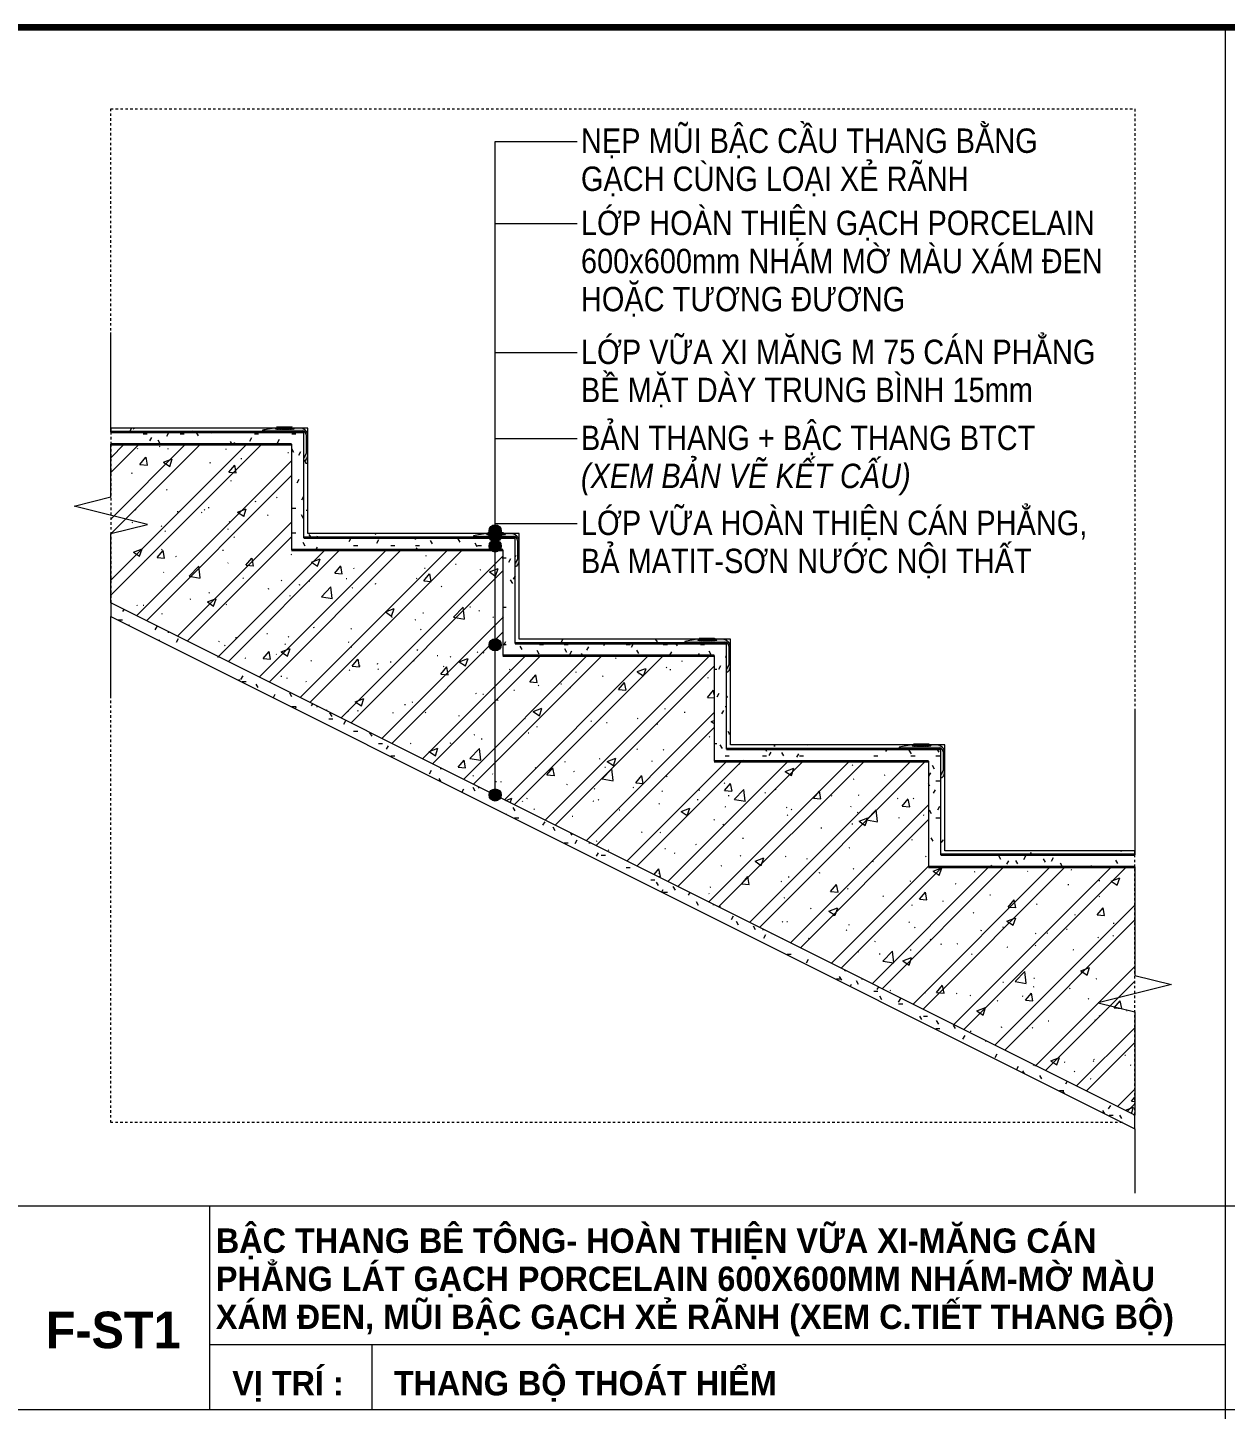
# Model space of a CAD drawing. Header units: millimetres. Extents: x 2839 to 13349, y 2387 to 11762.
# Drawn here: x 5214 to 6688, y 9087 to 10787 of the extents above; entities that cross this region are included whole.
import ezdxf

# ---------------------------------------------------------------- set-up
doc = ezdxf.new("R2010")
doc.units = ezdxf.units.MM
doc.linetypes.add('Dash', pattern=[6, 3, -3])
for name, color, linetype, lineweight in [('A-DETL', 90, 'Continuous', 18), ('A-DETL-GENF-1', 7, 'Continuous', 18), ('A-DETL-GENF-2', 9, 'Continuous', 18), ('A-DETL-GENF-4', 8, 'Continuous', 18), ('A-DETL-MEDM', 33, 'Continuous', 35), ('A-DETL-THIN', 151, 'Continuous', 18), ('A-DETL-WIDE', 214, 'Continuous', 100), ('A-FLOR-OVHD', 1, 'Dash', 18), ('G-ANNO-TEXT-1', 7, 'Continuous', 9), ('G-ANNO-TEXT-2', 250, 'Continuous', 9)]:
    doc.layers.add(name, color=color, linetype=linetype, lineweight=lineweight)
doc.styles.add('Arial_3', font='arial_0.ttf', dxfattribs={"width": 0.85, "height": 30})
doc.styles.add('Arial_B_1', font='arialbd_0.ttf', dxfattribs={"width": 0.95, "height": 45})
doc.styles.add('Arial_B_2', font='arialbd_0.ttf', dxfattribs={"width": 0.95, "height": 30})
pattern_1 = [(0, (37.093, 0), (60.96, 15.24), [5.029, -40.691, 5.029, -40.691, -243.84]), (0, (37.093, 0), (60.96, 15.24), [-91.44, 5.029, -86.411, 5.029, -40.691, -106.68]), (0, (37.093, 0), (60.96, 15.24), [-228.6, 5.029, -25.451, 5.029, -71.171]), (120, (59.953, 7.62), (-43.678227, 45.172909), [5.029, -40.691, 5.029, -40.691, -243.84]), (120, (59.953, 7.62), (-43.678227, 45.172909), [-91.44, 5.029, -86.411, 5.029, -40.691, -106.68]), (120, (59.953, 7.62), (-43.678227, 45.172909), [-228.6, 5.029, -25.451, 5.029, -71.171]), (240, (67.573, 38.1), (-17.281773, -60.412909), [5.029, -40.691, 5.029, -40.691, -243.84]), (240, (67.573, 38.1), (-17.281773, -60.412909), [-91.44, 5.029, -86.411, 5.029, -40.691, -106.68]), (240, (67.573, 38.1), (-17.281773, -60.412909), [-228.6, 5.029, -25.451, 5.029, -71.171])]

msp = doc.modelspace()

# ---------------------------------------------------------------- hatches: boundary and pattern name
at = {"layer": 'A-DETL-GENF-1'}
h = msp.add_hatch(dxfattribs=at)
h.set_pattern_fill('FP_17', color=256, style=0, pattern_type=2)
h.set_pattern_definition([(0, (2773.336, 9237.916), (81.28, 20.32), [3.353, -57.607, 3.353, -57.607, -325.12]), (0, (2773.336, 9237.916), (81.28, 20.32), [-121.92, 0, -325.12]), (0, (2773.336, 9237.916), (81.28, 20.32), [0, -121.92, 3.353, -118.567, -203.2]), (0, (2773.336, 9237.916), (81.28, 20.32), [-243.84, 3.353, -57.607, 0, -142.24]), (0, (2773.336, 9237.916), (81.28, 20.32), [0, -304.8, 3.353, -37.287, -101.6]), (0, (2773.336, 9237.916), (81.28, 20.32), [-345.44, 3.353, -98.247]), (120, (2803.816, 9248.076), (-58.23764, 60.23054), [3.353, -57.607, 3.353, -57.607, -325.12]), (120, (2803.816, 9248.076), (-58.23764, 60.23054), [-121.92, 0, -325.12]), (120, (2803.816, 9248.076), (-58.23764, 60.23054), [0, -121.92, 3.353, -118.567, -203.2]), (120, (2803.816, 9248.076), (-58.23764, 60.23054), [-243.84, 3.353, -57.607, 0, -142.24]), (120, (2803.816, 9248.076), (-58.23764, 60.23054), [0, -304.8, 3.353, -37.287, -101.6]), (120, (2803.816, 9248.076), (-58.23764, 60.23054), [-345.44, 3.353, -98.247]), (240, (2813.976, 9288.716), (-23.04236, -80.55054), [3.353, -57.607, 3.353, -57.607, -325.12]), (240, (2813.976, 9288.716), (-23.04236, -80.55054), [-121.92, 0, -325.12]), (240, (2813.976, 9288.716), (-23.04236, -80.55054), [0, -121.92, 3.353, -118.567, -203.2]), (240, (2813.976, 9288.716), (-23.04236, -80.55054), [-243.84, 3.353, -57.607, 0, -142.24]), (240, (2813.976, 9288.716), (-23.04236, -80.55054), [0, -304.8, 3.353, -37.287, -101.6]), (240, (2813.976, 9288.716), (-23.04236, -80.55054), [-345.44, 3.353, -98.247])])
h.paths.add_polyline_path([(6576.2, 9769.2), (6576.2, 9774.2), (6342.4, 9774.2), (6342.4, 9871.5), (6342.2, 9869.5), (6341.6, 9867.5), (6340.6, 9865.8), (6339.3, 9864.3), (6337.4, 9864.3), (6337.4, 9769.2), (6446.8, 9769.2)])
h.paths.add_polyline_path([(6337.4, 9867.8), (6340.4, 9873), (6340.2, 9897), (6339.3, 9898.8), (6338.9, 9899.3), (6337.4, 9900.3), (6336.7, 9900.6), (6335, 9900.8), (6286.4, 9900.8), (6286.4, 9901.8), (6300.9, 9904.3), (6078.7, 9904.3), (6078.7, 10001.5), (6078.5, 9999.5), (6077.9, 9997.5), (6076.9, 9995.8), (6075.6, 9994.3), (6073.7, 9994.3), (6073.7, 9899.3), (6337.4, 9899.3), (6337.4, 9869.5)])
h.paths.add_polyline_path([(6342.4, 9894.3), (6342.4, 9904.3), (6332.4, 9904.3), (6335.4, 9903.7), (6337.9, 9902.5), (6339.5, 9901.3), (6341.1, 9899.3), (6342.1, 9896.8), (6342.2, 9895.8)])
h.paths.add_polyline_path([(6302.4, 9902.8), (6325.4, 9902.8), (6323.9, 9904.3), (6303.9, 9904.3)])
h.paths.add_polyline_path([(6073.7, 9997.8), (6076.7, 10003), (6076.5, 10027), (6075.6, 10028.8), (6075.2, 10029.3), (6073.7, 10030.3), (6073, 10030.6), (6071.3, 10030.8), (6022.7, 10030.8), (6022.7, 10031.8), (6037.2, 10034.3), (5818.7, 10034.3), (5818.7, 10131.5), (5818.5, 10129.5), (5817.9, 10127.6), (5816.9, 10125.8), (5815.6, 10124.3), (5813.7, 10124.3), (5813.7, 10029.3), (6073.7, 10029.3), (6073.7, 9999.5)])
h.paths.add_polyline_path([(6078.7, 10024.3), (6078.7, 10034.3), (6068.7, 10034.3), (6071.7, 10033.7), (6074.2, 10032.5), (6075.8, 10031.3), (6077.4, 10029.3), (6078.4, 10026.8), (6078.5, 10025.8)])
h.paths.add_polyline_path([(6061.7, 10032.8), (6060.2, 10034.3), (6040.2, 10034.3), (6038.7, 10032.8), (6060.2, 10032.8)])
h.paths.add_polyline_path([(5813.7, 10127.8), (5816.7, 10133), (5816.5, 10157.1), (5815.6, 10158.8), (5815.2, 10159.3), (5813.7, 10160.3), (5813, 10160.6), (5811.3, 10160.8), (5762.7, 10160.8), (5762.7, 10161.8), (5777.2, 10164.3), (5558.7, 10164.3), (5558.7, 10261.5), (5558.5, 10259.5), (5557.9, 10257.6), (5556.9, 10255.8), (5555.6, 10254.3), (5553.7, 10254.3), (5553.7, 10159.3), (5813.7, 10159.3), (5813.7, 10129.5)])
h.paths.add_polyline_path([(5818.7, 10154.3), (5818.7, 10164.3), (5808.7, 10164.3), (5811.7, 10163.7), (5814.2, 10162.5), (5815.8, 10161.3), (5817.4, 10159.3), (5818.4, 10156.8), (5818.5, 10155.8)])
h.paths.add_polyline_path([(5780.2, 10162.8), (5801.7, 10162.8), (5800.2, 10164.3), (5780.2, 10164.3), (5778.7, 10162.8)])
h.paths.add_polyline_path([(5553.7, 10257.8), (5556.7, 10263), (5556.5, 10287.1), (5555.6, 10288.8), (5555.2, 10289.3), (5553.7, 10290.3), (5553, 10290.6), (5551.3, 10290.8), (5502.7, 10290.8), (5502.7, 10291.8), (5517.2, 10294.3), (5316.2, 10294.3), (5316.2, 10289.3), (5553.7, 10289.3), (5553.7, 10259.5)])
h.paths.add_polyline_path([(5558.7, 10284.3), (5558.7, 10294.3), (5548.7, 10294.3), (5551.7, 10293.8), (5554.2, 10292.5), (5555.8, 10291.3), (5557.4, 10289.3), (5558.4, 10286.8), (5558.5, 10285.8)])
h.paths.add_polyline_path([(5541.7, 10292.8), (5540.2, 10294.3), (5520.2, 10294.3), (5518.7, 10292.8), (5540.2, 10292.8)])
at = {"layer": 'A-DETL-GENF-2'}
h = msp.add_hatch(dxfattribs=at)
h.set_pattern_fill('FP_22', color=256, style=0, pattern_type=2)
h.set_pattern_definition(pattern_1)
h.paths.add_polyline_path([(6576.2, 9754.2), (6576.2, 9769.2), (6337.4, 9769.2), (6337.4, 9899.3), (6073.7, 9899.3), (6073.7, 10029.3), (5813.7, 10029.3), (5813.7, 10159.3), (5553.7, 10159.3), (5553.7, 10289.3), (5316.2, 10289.3), (5316.2, 10274.3), (5538.7, 10274.3), (5538.7, 10144.3), (5798.7, 10144.3), (5798.7, 10014.3), (6058.7, 10014.3), (6058.7, 9884.3), (6322.4, 9884.3), (6322.4, 9754.2), (6446.8, 9754.2)])
h = msp.add_hatch(dxfattribs=at)
h.set_pattern_fill('FP_22', color=256, style=0, pattern_type=2)
h.set_pattern_definition(pattern_1)
h.paths.add_polyline_path([(6576.2, 9754.2), (6576.2, 9769.2), (6337.4, 9769.2), (6337.4, 9899.3), (6073.7, 9899.3), (6073.7, 10029.3), (5813.7, 10029.3), (5813.7, 10159.3), (5553.7, 10159.3), (5553.7, 10289.3), (5316.2, 10289.3), (5316.2, 10274.3), (5538.7, 10274.3), (5538.7, 10144.3), (5798.7, 10144.3), (5798.7, 10014.3), (6058.7, 10014.3), (6058.7, 9884.3), (6322.4, 9884.3), (6322.4, 9754.2), (6446.8, 9754.2)])
h = msp.add_hatch(dxfattribs=at)
h.set_pattern_fill('FP_13', color=256, style=0, pattern_type=2)
h.set_pattern_definition([(50, (37.09, 0), (109.31026, -9.5638), [11.43, -125.73]), (355, (37.09, 0), (-21.1454, 114.6342), [9.144, -100.584]), (100.451, (46.2, -0.8), (88.1655, 105.0698), [9.714, -106.854]), (46.184, (37.1, 30.48), (162.6475, -25.2258), [17.145, -188.595]), (96.636, (50.65, 28.38), (142.4415, 148.4563), [14.571, -160.281]), (351.184, (37.1, 30.48), (142.4433, 148.4548), [13.716, -150.876]), (21, (52.33, 22.86), (90.9683, -61.35934), [11.43, -125.73]), (326, (52.33, 22.86), (37.0815, 110.5128), [9.144, -100.584]), (71.451, (59.91, 17.75), (128.0502, 49.1526), [9.714, -106.854]), (37.5, (37.093, 0), (1.85359, 50.73325), [1.006, -98.359, 1.006, -101.102, -100.965]), (37.5, (37.093, 0), (1.85359, 50.73325), [-201.473, 1.006, -99.959]), (7.5, (37.093, 0), (40.09228, 60.10833), [1.006, -57.211, 1.006, -96.073, -38.481]), (7.5, (37.093, 0), (40.09228, 60.10833), [-155.296, 1.006, -37.475]), (327.5, (3.11, 0), (81.35501, -3.43733), [1.006, -37.094, 1.006, -117.866, -157.734]), (327.5, (3.11, 0), (81.35501, -3.43733), [-156.972, 1.006, -156.728]), (317.5, (-12.13, 0), (88.87804, 15.25595), [1.006, -48.524, 1.006, -77.937, -112.014]), (317.5, (-12.13, 0), (88.87804, 15.25595), [-128.473, 1.006, -111.008]), (45, (37.093, 0), (-37.71708, 37.71708), []), (45, (37.093, 57.15), (-37.71708, 37.71708), [])])
h.paths.add_polyline_path([(6576.2, 9449), (6576.2, 9754.2), (6322.4, 9754.2), (6322.4, 9884.3), (6058.7, 9884.3), (6058.7, 10014.3), (5798.7, 10014.3), (5798.7, 10144.3), (5538.7, 10144.3), (5538.7, 10274.3), (5316.2, 10274.3), (5316.2, 10079), (6369.2, 9552.5)])
h = msp.add_hatch(dxfattribs=at)
h.set_pattern_fill('FP_22', color=256, style=0, pattern_type=2)
h.set_pattern_definition(pattern_1)
h.paths.add_polyline_path([(6576.2, 9432.2), (6576.2, 9449), (5316.2, 10079), (5316.2, 10062.2), (6335.6, 9552.5)])
h = msp.add_hatch(dxfattribs=at)
h.set_pattern_fill('FP_22', color=256, style=0, pattern_type=2)
h.set_pattern_definition(pattern_1)
h.paths.add_polyline_path([(6576.2, 9432.2), (6576.2, 9449), (5316.2, 10079), (5316.2, 10062.2), (6335.6, 9552.5)])
at = {"layer": 'A-DETL-GENF-4'}
h = msp.add_hatch(color=256, dxfattribs=at)
h.paths.add_polyline_path([(6337.4, 9864.3), (6339.3, 9864.3), (6340.6, 9865.8), (6341.6, 9867.5), (6342.2, 9869.5), (6342.4, 9871.5), (6342.4, 9894.3), (6342.1, 9896.8), (6341.1, 9899.3), (6339.5, 9901.3), (6337.4, 9902.9), (6335, 9903.9), (6332.4, 9904.3), (6323.9, 9904.3), (6325.4, 9902.8), (6302.4, 9902.8), (6303.9, 9904.3), (6300.9, 9904.3), (6286.4, 9901.8), (6286.4, 9900.8), (6336.7, 9900.6), (6337.9, 9900.1), (6338.9, 9899.3), (6339.7, 9898.3), (6340.2, 9897), (6340.4, 9895.8), (6340.4, 9873), (6337.4, 9867.8)])
h.paths.add_polyline_path([(6073.7, 9994.3), (6075.6, 9994.3), (6076.9, 9995.8), (6077.9, 9997.5), (6078.5, 9999.5), (6078.7, 10001.5), (6078.7, 10024.3), (6078.4, 10026.8), (6077.4, 10029.3), (6075.8, 10031.3), (6073.7, 10032.9), (6071.3, 10033.9), (6068.7, 10034.3), (6060.2, 10034.3), (6061.7, 10032.8), (6038.7, 10032.8), (6040.2, 10034.3), (6037.2, 10034.3), (6022.7, 10031.8), (6022.7, 10030.8), (6073, 10030.6), (6074.2, 10030.1), (6075.2, 10029.3), (6076, 10028.3), (6076.5, 10027), (6076.7, 10025.8), (6076.7, 10003), (6073.7, 9997.8)])
h.paths.add_polyline_path([(5815.6, 10124.3), (5816.9, 10125.8), (5817.9, 10127.6), (5818.5, 10129.5), (5818.7, 10131.5), (5818.7, 10154.3), (5818.4, 10156.8), (5817.4, 10159.3), (5815.8, 10161.3), (5813.7, 10162.9), (5811.3, 10163.9), (5808.7, 10164.3), (5800.2, 10164.3), (5801.7, 10162.8), (5778.7, 10162.8), (5780.2, 10164.3), (5777.2, 10164.3), (5762.7, 10161.8), (5762.7, 10160.8), (5813, 10160.6), (5814.2, 10160.1), (5815.2, 10159.3), (5816, 10158.3), (5816.5, 10157.1), (5816.7, 10155.8), (5816.7, 10133), (5813.7, 10127.8), (5813.7, 10124.3)])
h.paths.add_polyline_path([(5553.7, 10254.3), (5555.6, 10254.3), (5556.9, 10255.8), (5557.9, 10257.6), (5558.5, 10259.5), (5558.7, 10261.5), (5558.7, 10284.3), (5558.4, 10286.8), (5557.4, 10289.3), (5555.8, 10291.3), (5553.7, 10292.9), (5551.3, 10293.9), (5548.7, 10294.3), (5540.2, 10294.3), (5541.7, 10292.8), (5518.7, 10292.8), (5520.2, 10294.3), (5517.2, 10294.3), (5502.7, 10291.8), (5502.7, 10290.8), (5553, 10290.6), (5554.2, 10290.1), (5555.2, 10289.3), (5556, 10288.3), (5556.5, 10287.1), (5556.7, 10285.8), (5556.7, 10263), (5553.7, 10257.8)])
at = {"layer": 'G-ANNO-TEXT-2'}
h = msp.add_hatch(color=256, dxfattribs=at)
edge = h.paths.add_edge_path()
edge.add_arc((5789.2, 10167.8), 7.5, 0, 360)
h = msp.add_hatch(color=256, dxfattribs=at)
edge = h.paths.add_edge_path()
edge.add_arc((5789.2, 10161.6), 7.5, 0, 360)
h = msp.add_hatch(color=256, dxfattribs=at)
edge = h.paths.add_edge_path()
edge.add_arc((5789.2, 10149.1), 7.5, 0, 360)
h = msp.add_hatch(color=256, dxfattribs=at)
edge = h.paths.add_edge_path()
edge.add_arc((5789.2, 10027.6), 7.5, 0, 360)
h = msp.add_hatch(color=256, dxfattribs=at)
edge = h.paths.add_edge_path()
edge.add_arc((5789.2, 9842.8), 7.5, 0, 360)

# ---------------------------------------------------------------- linework, layer by layer
at = {"layer": 'A-DETL'}
for points in [[(5520.2, 10295.8), (5520.7, 10295.8), (5521.2, 10295.5), (5521.2, 10295.3)], [(5521.2, 10295.3), (5521.2, 10294.6), (5520.2, 10293.9), (5520.2, 10293.3)], [(5520.2, 10293.3), (5520.2, 10293), (5521.2, 10292.5), (5522.2, 10293), (5522.2, 10293.3)], [(5521.2, 10295.3), (5521.2, 10295.5), (5522.2, 10296), (5523.2, 10295.5), (5523.2, 10295.3)], [(5522.2, 10293.3), (5522.2, 10293.9), (5521.2, 10294.6), (5521.2, 10295.3)], [(5523.2, 10295.3), (5523.2, 10294.6), (5522.2, 10293.9), (5522.2, 10293.3)], [(5522.2, 10293.3), (5522.2, 10293), (5523.2, 10292.5), (5524.2, 10293), (5524.2, 10293.3)], [(5523.2, 10295.3), (5523.2, 10295.5), (5524.2, 10296), (5525.2, 10295.5), (5525.2, 10295.3)], [(5524.2, 10293.3), (5524.2, 10293.9), (5523.2, 10294.6), (5523.2, 10295.3)], [(5525.2, 10295.3), (5525.2, 10294.6), (5524.2, 10293.9), (5524.2, 10293.3)], [(5524.2, 10293.3), (5524.2, 10293), (5525.2, 10292.5), (5526.2, 10293), (5526.2, 10293.3)], [(5525.2, 10295.3), (5525.2, 10295.5), (5526.2, 10296), (5527.2, 10295.5), (5527.2, 10295.3)], [(5526.2, 10293.3), (5526.2, 10293.9), (5525.2, 10294.6), (5525.2, 10295.3)], [(5527.2, 10295.3), (5527.2, 10294.6), (5526.2, 10293.9), (5526.2, 10293.3)], [(5526.2, 10293.3), (5526.2, 10293), (5527.2, 10292.5), (5528.2, 10293), (5528.2, 10293.3)], [(5527.2, 10295.3), (5527.2, 10295.5), (5528.2, 10296), (5529.2, 10295.5), (5529.2, 10295.3)], [(5528.2, 10293.3), (5528.2, 10293.9), (5527.2, 10294.6), (5527.2, 10295.3)], [(5529.2, 10295.3), (5529.2, 10294.6), (5528.2, 10293.9), (5528.2, 10293.3)], [(5528.2, 10293.3), (5528.2, 10293), (5529.2, 10292.5), (5530.2, 10293), (5530.2, 10293.3)], [(5529.2, 10295.3), (5529.2, 10295.5), (5530.2, 10296), (5531.2, 10295.5), (5531.2, 10295.3)], [(5530.2, 10293.3), (5530.2, 10293.9), (5529.2, 10294.6), (5529.2, 10295.3)], [(5531.2, 10295.3), (5531.2, 10294.6), (5530.2, 10293.9), (5530.2, 10293.3)], [(5530.2, 10293.3), (5530.2, 10293), (5531.2, 10292.5), (5532.2, 10293), (5532.2, 10293.3)], [(5531.2, 10295.3), (5531.2, 10295.5), (5532.2, 10296), (5533.2, 10295.5), (5533.2, 10295.3)], [(5532.2, 10293.3), (5532.2, 10293.9), (5531.2, 10294.6), (5531.2, 10295.3)], [(5533.2, 10295.3), (5533.2, 10294.6), (5532.2, 10293.9), (5532.2, 10293.3)], [(5532.2, 10293.3), (5532.2, 10293), (5533.2, 10292.5), (5534.2, 10293), (5534.2, 10293.3)], [(5533.2, 10295.3), (5533.2, 10295.5), (5534.2, 10296), (5535.2, 10295.5), (5535.2, 10295.3)], [(5534.2, 10293.3), (5534.2, 10293.9), (5533.2, 10294.6), (5533.2, 10295.3)], [(5535.2, 10295.3), (5535.2, 10294.6), (5534.2, 10293.9), (5534.2, 10293.3)], [(5534.2, 10293.3), (5534.2, 10293), (5535.2, 10292.5), (5536.2, 10293), (5536.2, 10293.3)], [(5535.2, 10295.3), (5535.2, 10295.5), (5536.2, 10296), (5537.2, 10295.5), (5537.2, 10295.3)], [(5536.2, 10293.3), (5536.2, 10293.9), (5535.2, 10294.6), (5535.2, 10295.3)], [(5537.2, 10295.3), (5537.2, 10294.6), (5536.2, 10293.9), (5536.2, 10293.3)], [(5536.2, 10293.3), (5536.2, 10293), (5537.2, 10292.5), (5538.2, 10293), (5538.2, 10293.3)], [(5537.2, 10295.3), (5537.2, 10295.5), (5538.2, 10296), (5539.2, 10295.5), (5539.2, 10295.3)], [(5538.2, 10293.3), (5538.2, 10293.9), (5537.2, 10294.6), (5537.2, 10295.3)], [(5539.2, 10295.3), (5539.2, 10294.6), (5538.2, 10293.9), (5538.2, 10293.3)], [(5538.2, 10293.3), (5538.2, 10293), (5538.7, 10292.8), (5539.2, 10292.8)], [(5780.2, 10165.8), (5780.7, 10165.8), (5781.2, 10165.5), (5781.2, 10165.3)], [(5781.2, 10165.3), (5781.2, 10164.6), (5780.2, 10163.9), (5780.2, 10163.3)], [(5780.2, 10163.3), (5780.2, 10163), (5781.2, 10162.5), (5782.2, 10163), (5782.2, 10163.3)], [(5781.2, 10165.3), (5781.2, 10165.5), (5782.2, 10166), (5783.2, 10165.5), (5783.2, 10165.3)], [(5782.2, 10163.3), (5782.2, 10163.9), (5781.2, 10164.6), (5781.2, 10165.3)], [(5783.2, 10165.3), (5783.2, 10164.6), (5782.2, 10163.9), (5782.2, 10163.3)], [(5782.2, 10163.3), (5782.2, 10163), (5783.2, 10162.5), (5784.2, 10163), (5784.2, 10163.3)], [(5783.2, 10165.3), (5783.2, 10165.5), (5784.2, 10166), (5785.2, 10165.5), (5785.2, 10165.3)], [(5784.2, 10163.3), (5784.2, 10163.9), (5783.2, 10164.6), (5783.2, 10165.3)], [(5785.2, 10165.3), (5785.2, 10164.6), (5784.2, 10163.9), (5784.2, 10163.3)], [(5784.2, 10163.3), (5784.2, 10163), (5785.2, 10162.5), (5786.2, 10163), (5786.2, 10163.3)], [(5785.2, 10165.3), (5785.2, 10165.5), (5786.2, 10166), (5787.2, 10165.5), (5787.2, 10165.3)], [(5786.2, 10163.3), (5786.2, 10163.9), (5785.2, 10164.6), (5785.2, 10165.3)], [(5787.2, 10165.3), (5787.2, 10164.6), (5786.2, 10163.9), (5786.2, 10163.3)], [(5786.2, 10163.3), (5786.2, 10163), (5787.2, 10162.5), (5788.2, 10163), (5788.2, 10163.3)], [(5787.2, 10165.3), (5787.2, 10165.5), (5788.2, 10166), (5789.2, 10165.5), (5789.2, 10165.3)], [(5788.2, 10163.3), (5788.2, 10163.9), (5787.2, 10164.6), (5787.2, 10165.3)], [(5789.2, 10165.3), (5789.2, 10164.6), (5788.2, 10163.9), (5788.2, 10163.3)], [(5788.2, 10163.3), (5788.2, 10163), (5789.2, 10162.5), (5790.2, 10163), (5790.2, 10163.3)], [(5789.2, 10165.3), (5789.2, 10165.5), (5790.2, 10166), (5791.2, 10165.5), (5791.2, 10165.3)], [(5790.2, 10163.3), (5790.2, 10163.9), (5789.2, 10164.6), (5789.2, 10165.3)], [(5791.2, 10165.3), (5791.2, 10164.6), (5790.2, 10163.9), (5790.2, 10163.3)], [(5790.2, 10163.3), (5790.2, 10163), (5791.2, 10162.5), (5792.2, 10163), (5792.2, 10163.3)], [(5791.2, 10165.3), (5791.2, 10165.5), (5792.2, 10166), (5793.2, 10165.5), (5793.2, 10165.3)], [(5792.2, 10163.3), (5792.2, 10163.9), (5791.2, 10164.6), (5791.2, 10165.3)], [(5793.2, 10165.3), (5793.2, 10164.6), (5792.2, 10163.9), (5792.2, 10163.3)], [(5792.2, 10163.3), (5792.2, 10163), (5793.2, 10162.5), (5794.2, 10163), (5794.2, 10163.3)], [(5793.2, 10165.3), (5793.2, 10165.5), (5794.2, 10166), (5795.2, 10165.5), (5795.2, 10165.3)], [(5794.2, 10163.3), (5794.2, 10163.9), (5793.2, 10164.6), (5793.2, 10165.3)], [(5795.2, 10165.3), (5795.2, 10164.6), (5794.2, 10163.9), (5794.2, 10163.3)], [(5794.2, 10163.3), (5794.2, 10163), (5795.2, 10162.5), (5796.2, 10163), (5796.2, 10163.3)], [(5795.2, 10165.3), (5795.2, 10165.5), (5796.2, 10166), (5797.2, 10165.5), (5797.2, 10165.3)], [(5796.2, 10163.3), (5796.2, 10163.9), (5795.2, 10164.6), (5795.2, 10165.3)], [(5797.2, 10165.3), (5797.2, 10164.6), (5796.2, 10163.9), (5796.2, 10163.3)], [(5796.2, 10163.3), (5796.2, 10163), (5797.2, 10162.5), (5798.2, 10163), (5798.2, 10163.3)], [(5797.2, 10165.3), (5797.2, 10165.5), (5798.2, 10166), (5799.2, 10165.5), (5799.2, 10165.3)], [(5798.2, 10163.3), (5798.2, 10163.9), (5797.2, 10164.6), (5797.2, 10165.3)], [(5799.2, 10165.3), (5799.2, 10164.6), (5798.2, 10163.9), (5798.2, 10163.3)], [(5798.2, 10163.3), (5798.2, 10163), (5798.7, 10162.8), (5799.2, 10162.8)], [(6040.2, 10035.8), (6040.7, 10035.8), (6041.2, 10035.5), (6041.2, 10035.3)], [(6041.2, 10035.3), (6041.2, 10034.6), (6040.2, 10033.9), (6040.2, 10033.3)], [(6040.2, 10033.3), (6040.2, 10033), (6041.2, 10032.5), (6042.2, 10033), (6042.2, 10033.3)], [(6041.2, 10035.3), (6041.2, 10035.5), (6042.2, 10036), (6043.2, 10035.5), (6043.2, 10035.3)], [(6042.2, 10033.3), (6042.2, 10033.9), (6041.2, 10034.6), (6041.2, 10035.3)], [(6043.2, 10035.3), (6043.2, 10034.6), (6042.2, 10033.9), (6042.2, 10033.3)], [(6042.2, 10033.3), (6042.2, 10033), (6043.2, 10032.5), (6044.2, 10033), (6044.2, 10033.3)], [(6043.2, 10035.3), (6043.2, 10035.5), (6044.2, 10036), (6045.2, 10035.5), (6045.2, 10035.3)], [(6044.2, 10033.3), (6044.2, 10033.9), (6043.2, 10034.6), (6043.2, 10035.3)], [(6045.2, 10035.3), (6045.2, 10034.6), (6044.2, 10033.9), (6044.2, 10033.3)], [(6044.2, 10033.3), (6044.2, 10033), (6045.2, 10032.5), (6046.2, 10033), (6046.2, 10033.3)], [(6045.2, 10035.3), (6045.2, 10035.5), (6046.2, 10036), (6047.2, 10035.5), (6047.2, 10035.3)], [(6046.2, 10033.3), (6046.2, 10033.9), (6045.2, 10034.6), (6045.2, 10035.3)], [(6047.2, 10035.3), (6047.2, 10034.6), (6046.2, 10033.9), (6046.2, 10033.3)], [(6046.2, 10033.3), (6046.2, 10033), (6047.2, 10032.5), (6048.2, 10033), (6048.2, 10033.3)], [(6047.2, 10035.3), (6047.2, 10035.5), (6048.2, 10036), (6049.2, 10035.5), (6049.2, 10035.3)], [(6048.2, 10033.3), (6048.2, 10033.9), (6047.2, 10034.6), (6047.2, 10035.3)], [(6049.2, 10035.3), (6049.2, 10034.6), (6048.2, 10033.9), (6048.2, 10033.3)], [(6048.2, 10033.3), (6048.2, 10033), (6049.2, 10032.5), (6050.2, 10033), (6050.2, 10033.3)], [(6049.2, 10035.3), (6049.2, 10035.5), (6050.2, 10036), (6051.2, 10035.5), (6051.2, 10035.3)], [(6050.2, 10033.3), (6050.2, 10033.9), (6049.2, 10034.6), (6049.2, 10035.3)], [(6051.2, 10035.3), (6051.2, 10034.6), (6050.2, 10033.9), (6050.2, 10033.3)], [(6050.2, 10033.3), (6050.2, 10033), (6051.2, 10032.5), (6052.2, 10033), (6052.2, 10033.3)], [(6051.2, 10035.3), (6051.2, 10035.5), (6052.2, 10036), (6053.2, 10035.5), (6053.2, 10035.3)], [(6052.2, 10033.3), (6052.2, 10033.9), (6051.2, 10034.6), (6051.2, 10035.3)], [(6053.2, 10035.3), (6053.2, 10034.6), (6052.2, 10033.9), (6052.2, 10033.3)], [(6052.2, 10033.3), (6052.2, 10033), (6053.2, 10032.5), (6054.2, 10033), (6054.2, 10033.3)], [(6053.2, 10035.3), (6053.2, 10035.5), (6054.2, 10036), (6055.2, 10035.5), (6055.2, 10035.3)], [(6054.2, 10033.3), (6054.2, 10033.9), (6053.2, 10034.6), (6053.2, 10035.3)], [(6055.2, 10035.3), (6055.2, 10034.6), (6054.2, 10033.9), (6054.2, 10033.3)], [(6054.2, 10033.3), (6054.2, 10033), (6055.2, 10032.5), (6056.2, 10033), (6056.2, 10033.3)], [(6055.2, 10035.3), (6055.2, 10035.5), (6056.2, 10036), (6057.2, 10035.5), (6057.2, 10035.3)], [(6056.2, 10033.3), (6056.2, 10033.9), (6055.2, 10034.6), (6055.2, 10035.3)], [(6057.2, 10035.3), (6057.2, 10034.6), (6056.2, 10033.9), (6056.2, 10033.3)], [(6056.2, 10033.3), (6056.2, 10033), (6057.2, 10032.5), (6058.2, 10033), (6058.2, 10033.3)], [(6057.2, 10035.3), (6057.2, 10035.5), (6058.2, 10036), (6059.2, 10035.5), (6059.2, 10035.3)], [(6058.2, 10033.3), (6058.2, 10033.9), (6057.2, 10034.6), (6057.2, 10035.3)], [(6059.2, 10035.3), (6059.2, 10034.6), (6058.2, 10033.9), (6058.2, 10033.3)], [(6058.2, 10033.3), (6058.2, 10033), (6058.7, 10032.8), (6059.2, 10032.8)], [(6303.9, 9905.8), (6304.4, 9905.8), (6304.9, 9905.5), (6304.9, 9905.3)], [(6304.9, 9905.3), (6304.9, 9904.6), (6303.9, 9903.9), (6303.9, 9903.3)], [(6303.9, 9903.3), (6303.9, 9903), (6304.9, 9902.5), (6305.9, 9903), (6305.9, 9903.3)], [(6304.9, 9905.3), (6304.9, 9905.5), (6305.9, 9906), (6306.9, 9905.5), (6306.9, 9905.3)], [(6305.9, 9903.3), (6305.9, 9903.9), (6304.9, 9904.6), (6304.9, 9905.3)], [(6306.9, 9905.3), (6306.9, 9904.6), (6305.9, 9903.9), (6305.9, 9903.3)], [(6305.9, 9903.3), (6305.9, 9903), (6306.9, 9902.5), (6307.9, 9903), (6307.9, 9903.3)], [(6306.9, 9905.3), (6306.9, 9905.5), (6307.9, 9906), (6308.9, 9905.5), (6308.9, 9905.3)], [(6307.9, 9903.3), (6307.9, 9903.9), (6306.9, 9904.6), (6306.9, 9905.3)], [(6308.9, 9905.3), (6308.9, 9904.6), (6307.9, 9903.9), (6307.9, 9903.3)], [(6307.9, 9903.3), (6307.9, 9903), (6308.9, 9902.5), (6309.9, 9903), (6309.9, 9903.3)], [(6308.9, 9905.3), (6308.9, 9905.5), (6309.9, 9906), (6310.9, 9905.5), (6310.9, 9905.3)], [(6309.9, 9903.3), (6309.9, 9903.9), (6308.9, 9904.6), (6308.9, 9905.3)], [(6310.9, 9905.3), (6310.9, 9904.6), (6309.9, 9903.9), (6309.9, 9903.3)], [(6309.9, 9903.3), (6309.9, 9903), (6310.9, 9902.5), (6311.9, 9903), (6311.9, 9903.3)], [(6310.9, 9905.3), (6310.9, 9905.5), (6311.9, 9906), (6312.9, 9905.5), (6312.9, 9905.3)], [(6311.9, 9903.3), (6311.9, 9903.9), (6310.9, 9904.6), (6310.9, 9905.3)], [(6312.9, 9905.3), (6312.9, 9904.6), (6311.9, 9903.9), (6311.9, 9903.3)], [(6311.9, 9903.3), (6311.9, 9903), (6312.9, 9902.5), (6313.9, 9903), (6313.9, 9903.3)], [(6312.9, 9905.3), (6312.9, 9905.5), (6313.9, 9906), (6314.9, 9905.5), (6314.9, 9905.3)], [(6313.9, 9903.3), (6313.9, 9903.9), (6312.9, 9904.6), (6312.9, 9905.3)], [(6314.9, 9905.3), (6314.9, 9904.6), (6313.9, 9903.9), (6313.9, 9903.3)], [(6313.9, 9903.3), (6313.9, 9903), (6314.9, 9902.5), (6315.9, 9903), (6315.9, 9903.3)], [(6314.9, 9905.3), (6314.9, 9905.5), (6315.9, 9906), (6316.9, 9905.5), (6316.9, 9905.3)], [(6315.9, 9903.3), (6315.9, 9903.9), (6314.9, 9904.6), (6314.9, 9905.3)], [(6316.9, 9905.3), (6316.9, 9904.6), (6315.9, 9903.9), (6315.9, 9903.3)], [(6315.9, 9903.3), (6315.9, 9903), (6316.9, 9902.5), (6317.9, 9903), (6317.9, 9903.3)], [(6316.9, 9905.3), (6316.9, 9905.5), (6317.9, 9906), (6318.9, 9905.5), (6318.9, 9905.3)], [(6317.9, 9903.3), (6317.9, 9903.9), (6316.9, 9904.6), (6316.9, 9905.3)], [(6318.9, 9905.3), (6318.9, 9904.6), (6317.9, 9903.9), (6317.9, 9903.3)], [(6317.9, 9903.3), (6317.9, 9903), (6318.9, 9902.5), (6319.9, 9903), (6319.9, 9903.3)], [(6318.9, 9905.3), (6318.9, 9905.5), (6319.9, 9906), (6320.9, 9905.5), (6320.9, 9905.3)], [(6319.9, 9903.3), (6319.9, 9903.9), (6318.9, 9904.6), (6318.9, 9905.3)], [(6320.9, 9905.3), (6320.9, 9904.6), (6319.9, 9903.9), (6319.9, 9903.3)], [(6319.9, 9903.3), (6319.9, 9903), (6320.9, 9902.5), (6321.9, 9903), (6321.9, 9903.3)], [(6320.9, 9905.3), (6320.9, 9905.5), (6321.9, 9906), (6322.9, 9905.5), (6322.9, 9905.3)], [(6321.9, 9903.3), (6321.9, 9903.9), (6320.9, 9904.6), (6320.9, 9905.3)], [(6322.9, 9905.3), (6322.9, 9904.6), (6321.9, 9903.9), (6321.9, 9903.3)], [(6321.9, 9903.3), (6321.9, 9903), (6322.4, 9902.8), (6322.9, 9902.8)]]:
    msp.add_open_spline(points, degree=3, dxfattribs=at)
at = {"layer": 'A-DETL-MEDM'}
for p, q in [((5553.7, 10289.3), (5316.2, 10289.3)), ((5316.2, 10274.3), (5538.7, 10274.3)), ((5813.7, 10159.3), (5553.7, 10159.3)), ((5538.7, 10144.3), (5798.7, 10144.3)), ((5798.7, 10014.3), (6058.7, 10014.3)), ((6073.7, 10029.3), (5813.7, 10029.3)), ((6337.4, 9899.3), (6073.7, 9899.3)), ((6058.7, 9884.3), (6322.4, 9884.3)), ((6576.2, 9769.2), (6337.4, 9769.2)), ((6322.4, 9754.2), (6576.2, 9754.2))]:
    msp.add_line(p, q, dxfattribs=at)
at = {"layer": 'A-DETL-THIN'}
for p, q in [((8187.6, 10786.9), (3547.6, 10786.9)), ((6687.6, 2386.9), (6687.6, 10786.9)), ((5316.2, 10289.3), (5316.2, 10412)), ((5517.2, 10294.3), (5316.2, 10294.3)), ((5316.2, 10294.3), (5316.2, 10289.3)), ((5517.2, 10294.3), (5502.7, 10291.8)), ((5502.7, 10291.8), (5502.7, 10290.8)), ((5502.7, 10290.8), (5551.7, 10290.8)), ((5520.2, 10294.3), (5517.2, 10294.3)), ((5518.7, 10292.8), (5520.2, 10294.3)), ((5541.7, 10292.8), (5518.7, 10292.8)), ((5540.2, 10294.3), (5520.2, 10294.3)), ((5548.7, 10294.3), (5540.2, 10294.3)), ((5540.2, 10294.3), (5541.7, 10292.8)), ((5558.7, 10294.3), (5548.7, 10294.3)), ((5553.7, 10159.3), (5553.7, 10289.3)), ((5556.7, 10285.8), (5556.7, 10263)), ((5558.7, 10284.3), (5558.7, 10294.3)), ((5316.2, 10209.5), (5316.2, 10274.3)), ((5538.7, 10274.3), (5538.7, 10144.3)), ((5558.7, 10261.5), (5558.7, 10284.3)), ((5556.7, 10263), (5553.7, 10257.8)), ((5553.7, 10254.3), (5555.6, 10254.3)), ((5558.7, 10164.3), (5558.7, 10261.5)), ((5271.2, 10198.2), (5316.2, 10209.5)), ((5361.2, 10175.7), (5271.2, 10198.2)), ((5316.2, 10164.5), (5361.2, 10175.7)), ((5316.2, 10079), (5316.2, 10164.5)), ((5777.2, 10164.3), (5558.7, 10164.3)), ((5777.2, 10164.3), (5762.7, 10161.8)), ((5762.7, 10161.8), (5762.7, 10160.8)), ((5762.7, 10160.8), (5811.7, 10160.8)), ((5780.2, 10164.3), (5777.2, 10164.3)), ((5778.7, 10162.8), (5780.2, 10164.3)), ((5801.7, 10162.8), (5778.7, 10162.8)), ((5800.2, 10164.3), (5780.2, 10164.3)), ((5808.7, 10164.3), (5800.2, 10164.3)), ((5800.2, 10164.3), (5801.7, 10162.8)), ((5818.7, 10164.3), (5808.7, 10164.3)), ((5813.7, 10029.3), (5813.7, 10159.3)), ((5816.7, 10155.8), (5816.7, 10133)), ((5818.7, 10154.3), (5818.7, 10164.3)), ((5818.7, 10131.5), (5818.7, 10154.3)), ((5798.7, 10144.3), (5798.7, 10014.3)), ((5816.7, 10133), (5813.7, 10127.8)), ((5813.7, 10124.3), (5815.6, 10124.3)), ((5818.7, 10034.3), (5818.7, 10131.5)), ((6576.2, 9449), (5316.2, 10079)), ((5316.2, 10079), (5316.2, 10062.2)), ((5316.2, 9962), (5316.2, 10062.2)), ((5316.2, 10062.2), (6576.2, 9432.2)), ((6037.2, 10034.3), (5818.7, 10034.3)), ((6037.2, 10034.3), (6022.7, 10031.8)), ((6022.7, 10031.8), (6022.7, 10030.8)), ((6022.7, 10030.8), (6071.7, 10030.8)), ((6040.2, 10034.3), (6037.2, 10034.3)), ((6038.7, 10032.8), (6040.2, 10034.3)), ((6061.7, 10032.8), (6038.7, 10032.8)), ((6060.2, 10034.3), (6040.2, 10034.3)), ((6068.7, 10034.3), (6060.2, 10034.3)), ((6060.2, 10034.3), (6061.7, 10032.8)), ((6078.7, 10034.3), (6068.7, 10034.3)), ((6078.7, 10024.3), (6078.7, 10034.3)), ((6058.7, 10014.3), (6058.7, 9884.3)), ((6073.7, 9899.3), (6073.7, 10029.3)), ((6076.7, 10025.8), (6076.7, 10003)), ((6078.7, 10001.5), (6078.7, 10024.3)), ((6076.7, 10003), (6073.7, 9997.8)), ((6078.7, 9904.3), (6078.7, 10001.5)), ((6073.7, 9994.3), (6075.6, 9994.3)), ((6576.2, 9945.3), (6576.2, 9769.2)), ((6300.9, 9904.3), (6078.7, 9904.3)), ((6300.9, 9904.3), (6286.4, 9901.8)), ((6286.4, 9901.8), (6286.4, 9900.8)), ((6286.4, 9900.8), (6335.4, 9900.8)), ((6303.9, 9904.3), (6300.9, 9904.3)), ((6302.4, 9902.8), (6303.9, 9904.3)), ((6325.4, 9902.8), (6302.4, 9902.8)), ((6323.9, 9904.3), (6303.9, 9904.3)), ((6332.4, 9904.3), (6323.9, 9904.3)), ((6323.9, 9904.3), (6325.4, 9902.8)), ((6342.4, 9904.3), (6332.4, 9904.3)), ((6337.4, 9769.2), (6337.4, 9899.3)), ((6340.4, 9895.8), (6340.4, 9873)), ((6342.4, 9894.3), (6342.4, 9904.3)), ((6342.4, 9871.5), (6342.4, 9894.3)), ((6322.4, 9884.3), (6322.4, 9754.2)), ((6340.4, 9873), (6337.4, 9867.8)), ((6337.4, 9864.3), (6339.3, 9864.3)), ((6342.4, 9774.2), (6342.4, 9871.5)), ((6576.2, 9774.2), (6342.4, 9774.2)), ((6576.2, 9769.2), (6576.2, 9774.2)), ((6576.2, 9754.2), (6576.2, 9620.8)), ((6621.2, 9609.6), (6531.2, 9587.1)), ((6576.2, 9620.8), (6621.2, 9609.6)), ((6531.2, 9587.1), (6576.2, 9575.8)), ((6576.2, 9575.8), (6576.2, 9449)), ((6576.2, 9432.2), (6576.2, 9449)), ((6576.2, 9432.2), (6576.2, 9352.9)), ((6687.6, 9336.9), (5187.6, 9336.9)), ((5437.6, 9336.9), (5437.6, 9086.9)), ((5437.6, 9336.9), (5437.6, 9086.9)), ((5437.6, 9336.9), (5437.6, 9086.9)), ((5437.6, 9336.9), (5437.6, 9086.9)), ((8187.6, 9336.9), (6687.6, 9336.9)), ((5437.6, 9166.9), (6687.6, 9166.9)), ((5637.6, 9166.9), (5637.6, 9086.9)), ((5637.6, 9166.9), (5637.6, 9086.9)), ((5637.6, 9166.9), (5637.6, 9086.9)), ((5637.6, 9166.9), (5637.6, 9086.9)), ((3547.6, 9086.9), (8187.6, 9086.9))]:
    msp.add_line(p, q, dxfattribs=at)
for centre, radius, start, end in [((5548.7, 10284.3), 10, 0, 90), ((5551.7, 10285.8), 5, 0, 90), ((5548.7, 10261.5), 10, 313.8549, 0), ((5808.7, 10154.3), 10, 0, 90), ((5811.7, 10155.8), 5, 0, 90), ((5808.7, 10131.5), 10, 313.8549, 0), ((6068.7, 10024.3), 10, 0, 90), ((6071.7, 10025.8), 5, 0, 90), ((6068.7, 10001.5), 10, 313.8549, 0), ((6332.4, 9894.3), 10, 0, 90), ((6335.4, 9895.8), 5, 0, 90), ((6332.4, 9871.5), 10, 313.8549, 0)]:
    msp.add_arc(centre, radius, start, end, dxfattribs=at)
at = {"layer": 'A-DETL-WIDE'}
msp.add_line((8187.6, 10786.9), (3547.6, 10786.9), dxfattribs=at)
at = {"layer": 'A-FLOR-OVHD'}
for p, q in [((5316.2, 10294.3), (5316.2, 10686.9)), ((5316.2, 10686.9), (6576.2, 10686.9)), ((6576.2, 10686.9), (6576.2, 9774.2)), ((5316.2, 10289.3), (5316.2, 10274.3)), ((5316.2, 10274.3), (5316.2, 10079)), ((5316.2, 9439.9), (5316.2, 9962)), ((6576.2, 9754.2), (6576.2, 9769.2)), ((6576.2, 9449), (6576.2, 9754.2)), ((6560.9, 9439.9), (5316.2, 9439.9))]:
    msp.add_line(p, q, dxfattribs=at)
at = {"layer": 'G-ANNO-TEXT-2'}
for p, q in [((5789.2, 10647), (5890.2, 10647)), ((5789.2, 10167.8), (5789.2, 10647)), ((5789.2, 10545.8), (5890.2, 10545.8)), ((5789.2, 10161.6), (5789.2, 10545.8)), ((5789.2, 10387.2), (5890.2, 10387.2)), ((5789.2, 10149.1), (5789.2, 10387.2)), ((5789.2, 10281.4), (5890.2, 10281.4)), ((5789.2, 10027.6), (5789.2, 10281.4)), ((5789.2, 10176.8), (5890.2, 10176.8)), ((5789.2, 9842.8), (5789.2, 10176.8))]:
    msp.add_line(p, q, dxfattribs=at)
for centre in [(5789.2, 10167.8), (5789.2, 10161.6), (5789.2, 10149.1), (5789.2, 10027.6), (5789.2, 9842.8)]:
    msp.add_circle(centre, 7.5, dxfattribs=at)

# ---------------------------------------------------------------- texts
at = {"layer": 'G-ANNO-TEXT-1', "line_spacing_factor": 0.936439}
for s, insert, char_height, width, attachment_point, style in [('\\pxt0.0425,0.085,0.1275,0.17,0.2125,0.255,0.2975,0.34,0.3825,0.425,0.4675,0.51,0.5525,0.595,0.6375,0.68,0.7225,0.765,0.8075,0.85,0.8925,0.935,0.9775,1.02,1.0625,1.105,1.1475,1.19,1.2325,1.275,1.3175,1.36;{NẸP MŨI BẬC CẦU THANG BẰNG GẠCH CÙNG LOẠI XẺ RÃNH}', (5894.7, 10662.8), 30, 634.185, 1, 'Arial_3'), ('\\pxt0.0425,0.085,0.1275,0.17,0.2125,0.255,0.2975,0.34,0.3825,0.425,0.4675,0.51,0.5525,0.595,0.6375,0.68,0.7225,0.765,0.8075,0.85,0.8925,0.935,0.9775,1.02,1.0625,1.105,1.1475,1.19,1.2325,1.275,1.3175,1.36;{LỚP HOÀN THIỆN GẠCH PORCELAIN 600x600mm NHÁM MỜ MÀU XÁM ĐEN HOẶC TƯƠNG ĐƯƠNG}', (5894.7, 10561.6), 30, 656.115, 1, 'Arial_3'), ('\\pxt0.0425,0.085,0.1275,0.17,0.2125,0.255,0.2975,0.34,0.3825,0.425,0.4675,0.51,0.5525,0.595,0.6375,0.68,0.7225,0.765,0.8075,0.85,0.8925,0.935,0.9775,1.02,1.0625,1.105,1.1475,1.19,1.2325,1.275,1.3175,1.36;{LỚP VỮA XI MĂNG M 75 CÁN PHẲNG BỀ MẶT DÀY TRUNG BÌNH 15mm}', (5894.7, 10403), 30, 673.073, 1, 'Arial_3'), ('\\pxt0.0425,0.085,0.1275,0.17,0.2125,0.255,0.2975,0.34,0.3825,0.425,0.4675,0.51,0.5525,0.595,0.6375,0.68,0.7225,0.765,0.8075,0.85,0.8925,0.935,0.9775,1.02,1.0625,1.105,1.1475,1.19,1.2325,1.275,1.3175,1.36;{BẢN THANG + BẬC THANG BTCT\\P\\fArial|b0|i1|c0|p34;(XEM BẢN VẼ KẾT CẤU)}', (5894.7, 10297.2), 30, 575.882, 1, 'Arial_3'), ('\\pxt0.0425,0.085,0.1275,0.17,0.2125,0.255,0.2975,0.34,0.3825,0.425,0.4675,0.51,0.5525,0.595,0.6375,0.68,0.7225,0.765,0.8075,0.85,0.8925,0.935,0.9775,1.02,1.0625,1.105,1.1475,1.19,1.2325,1.275,1.3175,1.36;{LỚP VỮA HOÀN THIỆN CÁN PHẲNG,\\PBẢ MATIT-SƠN NƯỚC NỘI THẤT}', (5894.7, 10192.6), 30, 661.215, 1, 'Arial_3'), ('\\pxt5.7,11.4,17.1,22.8,28.5,34.2,39.9,45.6,51.3,57,62.7,68.4,74.1,79.8,85.5,91.2,96.9,102.6,108.3,114,119.7,125.4,131.1,136.8,142.5,148.2,153.9,159.6,165.3,171,176.7,182.4;{BẬC THANG BÊ TÔNG- HOÀN THIỆN VỮA XI-MĂNG CÁN PHẲNG LÁT GẠCH PORCELAIN 600X600MM NHÁM-MỜ MÀU XÁM ĐEN, MŨI BẬC GẠCH XẺ RÃNH (XEM C.TIẾT THANG BỘ)}', (5445.5, 9243.1), 30, 1214.955, 4, 'Arial_B_2'), ('\\pxqc,t3.16667,6.33333,9.5,12.66667,15.83333,19,22.16667,25.33333,28.5,31.66667,34.83333,38,41.16667,44.33333,47.5,50.66667,53.83333,57,60.16667,63.33333,66.5,69.66667,72.83333,76,79.16667,82.33333,85.5,88.66667,91.83333,95,98.16667,101.33333;{F-ST1}', (5319.1, 9184.3), 45, 171.415, 5, 'Arial_B_1'), ('\\pxt5.7,11.4,17.1,22.8,28.5,34.2,39.9,45.6,51.3,57,62.7,68.4,74.1,79.8,85.5,91.2,96.9,102.6,108.3,114,119.7,125.4,131.1,136.8,142.5,148.2,153.9,159.6,165.3,171,176.7,182.4;{VỊ TRÍ :}', (5465.7, 9115.2), 30, 142.774, 4, 'Arial_B_2'), ('\\pxt5.7,11.4,17.1,22.8,28.5,34.2,39.9,45.6,51.3,57,62.7,68.4,74.1,79.8,85.5,91.2,96.9,102.6,108.3,114,119.7,125.4,131.1,136.8,142.5,148.2,153.9,159.6,165.3,171,176.7,182.4;{THANG BỘ THOÁT HIỂM}', (5664.5, 9115.2), 30, 1023.72, 4, 'Arial_B_2')]:
    msp.add_mtext(s, dxfattribs=dict(at, insert=insert, char_height=char_height, width=width, attachment_point=attachment_point, style=style))

doc.saveas('drawing.dxf')
